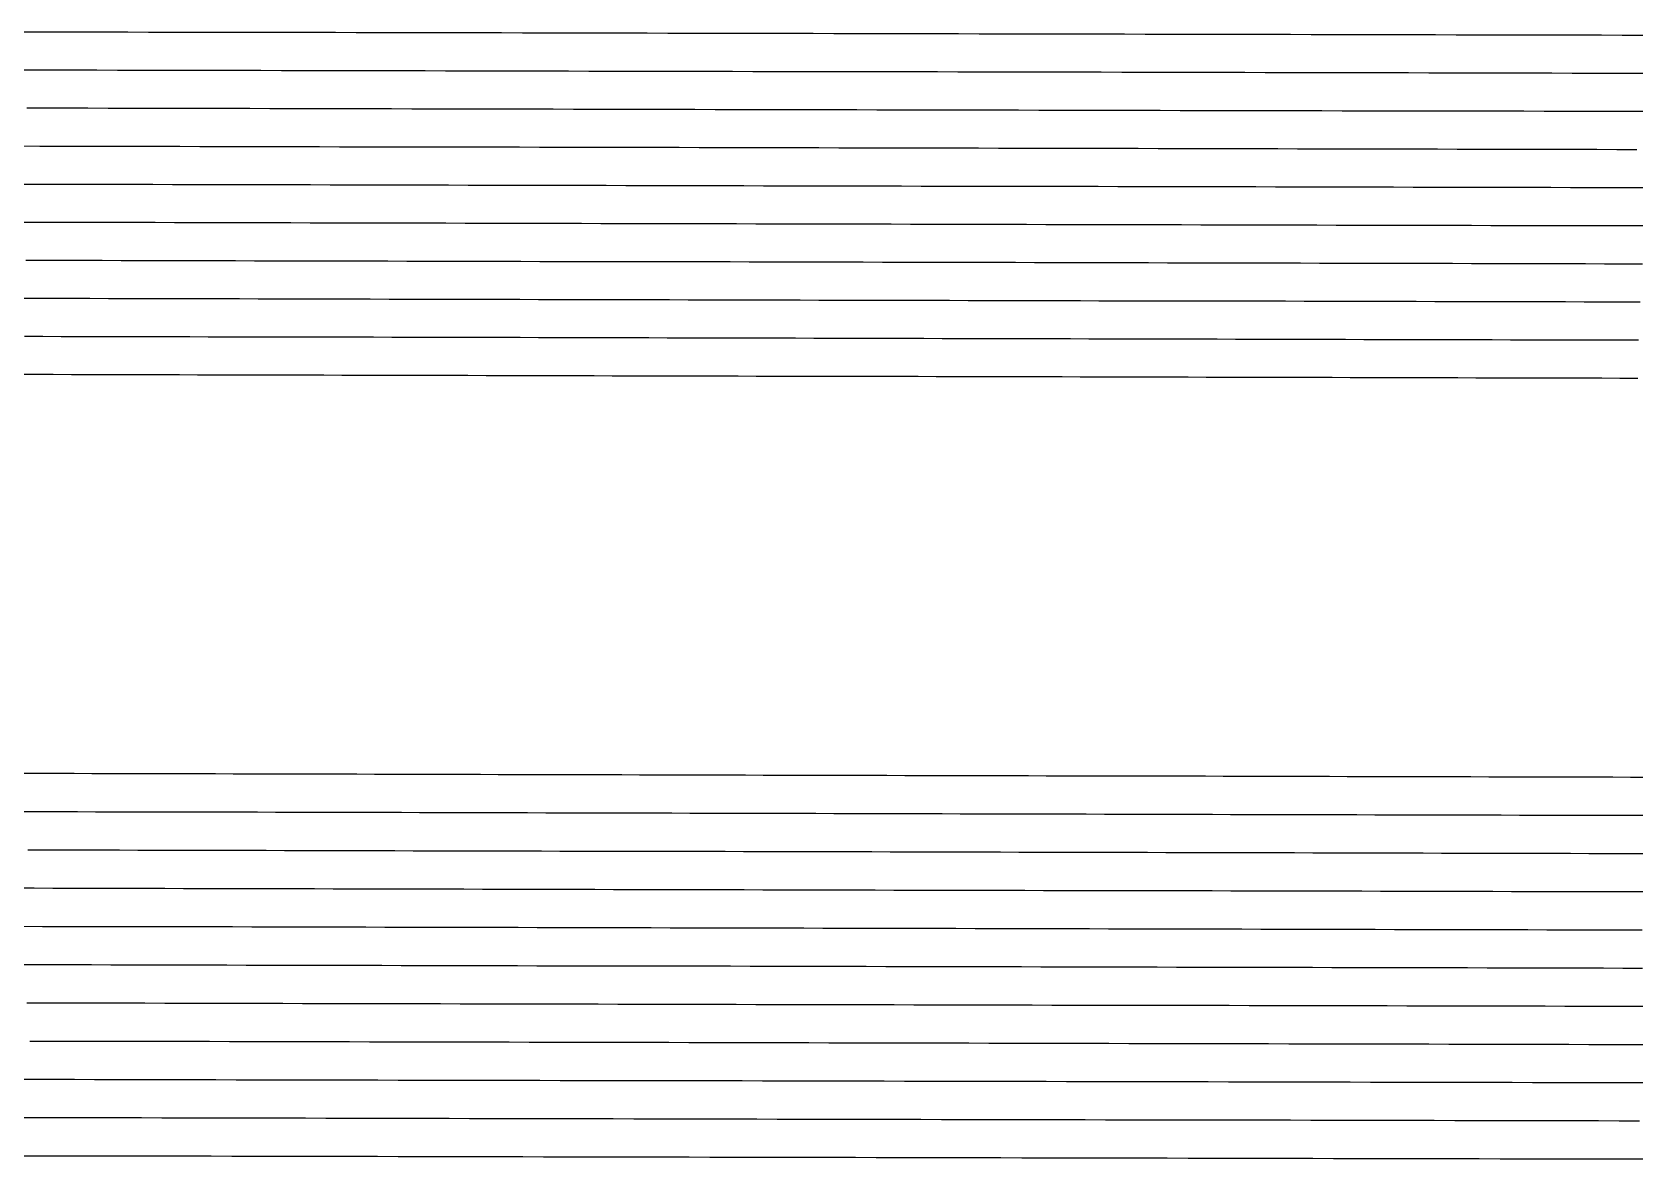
# Model space of a CAD drawing. Header units: millimetres. Extents: x -39.2 to 50.5, y -5.4 to 5.2.
# Drawn here: x -24.29 to -9.37, y -5.3 to 5.19 of the extents above; entities that cross this region are included whole.
import ezdxf

# ---------------------------------------------------------------- set-up
doc = ezdxf.new("R2010")
doc.units = ezdxf.units.MM
doc.layers.add('COPPER_L2_BOTTOM', color=7, linetype='CONTINUOUS')

msp = doc.modelspace()

# ---------------------------------------------------------------- linework, layer by layer
at = {"layer": 'COPPER_L2_BOTTOM'}
for points in [[(-9.296, 5.158), (-9.489, 5.158), (-9.682, 5.159), (-9.875, 5.159), (-10.068, 5.159), (-10.261, 5.16), (-10.454, 5.16), (-10.647, 5.161), (-10.84, 5.161), (-11.033, 5.161), (-11.226, 5.162), (-11.419, 5.162), (-11.612, 5.163), (-11.805, 5.163), (-11.998, 5.163), (-12.191, 5.164), (-12.384, 5.164), (-12.577, 5.165), (-12.77, 5.165), (-12.963, 5.165), (-13.156, 5.166), (-13.349, 5.166), (-13.542, 5.167), (-13.735, 5.167), (-13.928, 5.167), (-14.121, 5.168), (-14.315, 5.168), (-14.508, 5.168), (-14.701, 5.169), (-14.894, 5.169), (-15.087, 5.17), (-15.28, 5.17), (-15.473, 5.17), (-15.666, 5.171), (-15.86, 5.171), (-16.053, 5.172), (-16.246, 5.172), (-16.439, 5.172), (-16.632, 5.173), (-16.825, 5.173), (-17.018, 5.174), (-17.212, 5.174), (-17.405, 5.174), (-17.598, 5.175), (-17.791, 5.175), (-17.984, 5.176), (-18.178, 5.176), (-18.371, 5.176), (-18.564, 5.177), (-18.757, 5.177), (-18.951, 5.178), (-19.144, 5.178), (-19.337, 5.178), (-19.53, 5.179), (-19.724, 5.179), (-19.917, 5.18), (-20.11, 5.18), (-20.303, 5.18), (-20.497, 5.181), (-20.69, 5.181), (-20.883, 5.181), (-21.076, 5.182), (-21.27, 5.182), (-21.463, 5.183), (-21.656, 5.183), (-21.85, 5.183), (-22.043, 5.184), (-22.236, 5.184), (-22.43, 5.185), (-22.623, 5.185), (-22.816, 5.185), (-23.01, 5.186), (-23.203, 5.186), (-23.396, 5.187), (-23.59, 5.187), (-23.783, 5.187), (-23.976, 5.188), (-24.17, 5.188), (-24.363, 5.189)], [(-9.192, 4.803), (-9.382, 4.803), (-9.573, 4.804), (-9.763, 4.804), (-9.954, 4.804), (-10.144, 4.805), (-10.335, 4.805), (-10.525, 4.806), (-10.716, 4.806), (-10.906, 4.806), (-11.097, 4.807), (-11.287, 4.807), (-11.478, 4.808), (-11.668, 4.808), (-11.859, 4.808), (-12.05, 4.809), (-12.24, 4.809), (-12.431, 4.81), (-12.621, 4.81), (-12.812, 4.81), (-13.002, 4.811), (-13.193, 4.811), (-13.384, 4.812), (-13.574, 4.812), (-13.765, 4.812), (-13.956, 4.813), (-14.146, 4.813), (-14.337, 4.814), (-14.527, 4.814), (-14.718, 4.814), (-14.909, 4.815), (-15.099, 4.815), (-15.29, 4.815), (-15.481, 4.816), (-15.671, 4.816), (-15.862, 4.817), (-16.053, 4.817), (-16.243, 4.817), (-16.434, 4.818), (-16.625, 4.818), (-16.815, 4.819), (-17.006, 4.819), (-17.197, 4.819), (-17.388, 4.82), (-17.578, 4.82), (-17.769, 4.821), (-17.96, 4.821), (-18.15, 4.821), (-18.341, 4.822), (-18.532, 4.822), (-18.723, 4.823), (-18.913, 4.823), (-19.104, 4.823), (-19.295, 4.824), (-19.486, 4.824), (-19.677, 4.825), (-19.867, 4.825), (-20.058, 4.825), (-20.249, 4.826), (-20.44, 4.826), (-20.63, 4.827), (-20.821, 4.827), (-21.012, 4.827), (-21.203, 4.828), (-21.394, 4.828), (-21.585, 4.829), (-21.775, 4.829), (-21.966, 4.829), (-22.157, 4.83), (-22.348, 4.83), (-22.539, 4.83), (-22.73, 4.831), (-22.921, 4.831), (-23.111, 4.832), (-23.302, 4.832), (-23.493, 4.832), (-23.684, 4.833), (-23.875, 4.833), (-24.066, 4.834), (-24.257, 4.834), (-24.448, 4.834)], [(-9.275, 4.448), (-9.463, 4.449), (-9.651, 4.449), (-9.839, 4.449), (-10.027, 4.45), (-10.215, 4.45), (-10.404, 4.451), (-10.592, 4.451), (-10.78, 4.451), (-10.968, 4.452), (-11.156, 4.452), (-11.344, 4.453), (-11.532, 4.453), (-11.72, 4.453), (-11.908, 4.454), (-12.096, 4.454), (-12.284, 4.455), (-12.472, 4.455), (-12.66, 4.455), (-12.849, 4.456), (-13.037, 4.456), (-13.225, 4.457), (-13.413, 4.457), (-13.601, 4.457), (-13.789, 4.458), (-13.977, 4.458), (-14.165, 4.459), (-14.354, 4.459), (-14.542, 4.459), (-14.73, 4.46), (-14.918, 4.46), (-15.106, 4.461), (-15.294, 4.461), (-15.483, 4.461), (-15.671, 4.462), (-15.859, 4.462), (-16.047, 4.462), (-16.235, 4.463), (-16.424, 4.463), (-16.612, 4.464), (-16.8, 4.464), (-16.988, 4.464), (-17.177, 4.465), (-17.365, 4.465), (-17.553, 4.466), (-17.741, 4.466), (-17.93, 4.466), (-18.118, 4.467), (-18.306, 4.467), (-18.494, 4.468), (-18.683, 4.468), (-18.871, 4.468), (-19.059, 4.469), (-19.248, 4.469), (-19.436, 4.47), (-19.624, 4.47), (-19.812, 4.47), (-20.001, 4.471), (-20.189, 4.471), (-20.377, 4.472), (-20.566, 4.472), (-20.754, 4.472), (-20.942, 4.473), (-21.131, 4.473), (-21.319, 4.474), (-21.508, 4.474), (-21.696, 4.474), (-21.884, 4.475), (-22.073, 4.475), (-22.261, 4.476), (-22.449, 4.476), (-22.638, 4.476), (-22.826, 4.477), (-23.015, 4.477), (-23.203, 4.477), (-23.391, 4.478), (-23.58, 4.478), (-23.768, 4.479), (-23.957, 4.479), (-24.145, 4.479), (-24.334, 4.48)], [(-9.354, 4.094), (-9.539, 4.094), (-9.725, 4.095), (-9.91, 4.095), (-10.096, 4.095), (-10.281, 4.096), (-10.467, 4.096), (-10.653, 4.096), (-10.838, 4.097), (-11.024, 4.097), (-11.209, 4.098), (-11.395, 4.098), (-11.58, 4.098), (-11.766, 4.099), (-11.952, 4.099), (-12.137, 4.1), (-12.323, 4.1), (-12.509, 4.1), (-12.694, 4.101), (-12.88, 4.101), (-13.065, 4.102), (-13.251, 4.102), (-13.437, 4.102), (-13.622, 4.103), (-13.808, 4.103), (-13.994, 4.104), (-14.179, 4.104), (-14.365, 4.104), (-14.551, 4.105), (-14.736, 4.105), (-14.922, 4.106), (-15.108, 4.106), (-15.294, 4.106), (-15.479, 4.107), (-15.665, 4.107), (-15.851, 4.108), (-16.036, 4.108), (-16.222, 4.108), (-16.408, 4.109), (-16.594, 4.109), (-16.779, 4.109), (-16.965, 4.11), (-17.151, 4.11), (-17.337, 4.111), (-17.523, 4.111), (-17.708, 4.111), (-17.894, 4.112), (-18.08, 4.112), (-18.266, 4.113), (-18.451, 4.113), (-18.637, 4.113), (-18.823, 4.114), (-19.009, 4.114), (-19.195, 4.115), (-19.381, 4.115), (-19.566, 4.115), (-19.752, 4.116), (-19.938, 4.116), (-20.124, 4.117), (-20.31, 4.117), (-20.496, 4.117), (-20.682, 4.118), (-20.867, 4.118), (-21.053, 4.119), (-21.239, 4.119), (-21.425, 4.119), (-21.611, 4.12), (-21.797, 4.12), (-21.983, 4.121), (-22.169, 4.121), (-22.355, 4.121), (-22.541, 4.122), (-22.726, 4.122), (-22.912, 4.123), (-23.098, 4.123), (-23.284, 4.123), (-23.47, 4.124), (-23.656, 4.124), (-23.842, 4.124), (-24.028, 4.125), (-24.214, 4.125), (-24.4, 4.126)], [(-9.238, 3.739), (-9.421, 3.739), (-9.604, 3.74), (-9.787, 3.74), (-9.97, 3.74), (-10.153, 3.741), (-10.336, 3.741), (-10.519, 3.742), (-10.702, 3.742), (-10.885, 3.742), (-11.068, 3.743), (-11.251, 3.743), (-11.434, 3.743), (-11.617, 3.744), (-11.8, 3.744), (-11.983, 3.745), (-12.166, 3.745), (-12.349, 3.745), (-12.532, 3.746), (-12.715, 3.746), (-12.899, 3.747), (-13.082, 3.747), (-13.265, 3.747), (-13.448, 3.748), (-13.631, 3.748), (-13.814, 3.749), (-13.997, 3.749), (-14.181, 3.749), (-14.364, 3.75), (-14.547, 3.75), (-14.73, 3.751), (-14.913, 3.751), (-15.096, 3.751), (-15.28, 3.752), (-15.463, 3.752), (-15.646, 3.753), (-15.829, 3.753), (-16.013, 3.753), (-16.196, 3.754), (-16.379, 3.754), (-16.562, 3.755), (-16.746, 3.755), (-16.929, 3.755), (-17.112, 3.756), (-17.295, 3.756), (-17.479, 3.756), (-17.662, 3.757), (-17.845, 3.757), (-18.029, 3.758), (-18.212, 3.758), (-18.395, 3.758), (-18.579, 3.759), (-18.762, 3.759), (-18.945, 3.76), (-19.129, 3.76), (-19.312, 3.76), (-19.495, 3.761), (-19.679, 3.761), (-19.862, 3.762), (-20.046, 3.762), (-20.229, 3.762), (-20.412, 3.763), (-20.596, 3.763), (-20.779, 3.764), (-20.963, 3.764), (-21.146, 3.764), (-21.329, 3.765), (-21.513, 3.765), (-21.696, 3.766), (-21.88, 3.766), (-22.063, 3.766), (-22.247, 3.767), (-22.43, 3.767), (-22.614, 3.768), (-22.797, 3.768), (-22.981, 3.768), (-23.164, 3.769), (-23.348, 3.769), (-23.531, 3.77), (-23.715, 3.77), (-23.898, 3.77), (-24.082, 3.771), (-24.265, 3.771), (-24.449, 3.771)], [(-9.273, 3.384), (-9.452, 3.385), (-9.632, 3.385), (-9.812, 3.385), (-9.992, 3.386), (-10.172, 3.386), (-10.352, 3.387), (-10.532, 3.387), (-10.711, 3.387), (-10.891, 3.388), (-11.071, 3.388), (-11.251, 3.389), (-11.431, 3.389), (-11.611, 3.389), (-11.791, 3.39), (-11.971, 3.39), (-12.151, 3.39), (-12.331, 3.391), (-12.511, 3.391), (-12.691, 3.392), (-12.871, 3.392), (-13.051, 3.392), (-13.231, 3.393), (-13.411, 3.393), (-13.591, 3.394), (-13.771, 3.394), (-13.951, 3.394), (-14.131, 3.395), (-14.311, 3.395), (-14.491, 3.396), (-14.671, 3.396), (-14.851, 3.396), (-15.031, 3.397), (-15.211, 3.397), (-15.391, 3.398), (-15.571, 3.398), (-15.751, 3.398), (-15.931, 3.399), (-16.111, 3.399), (-16.291, 3.4), (-16.471, 3.4), (-16.652, 3.4), (-16.832, 3.401), (-17.012, 3.401), (-17.192, 3.402), (-17.372, 3.402), (-17.552, 3.402), (-17.732, 3.403), (-17.913, 3.403), (-18.093, 3.404), (-18.273, 3.404), (-18.453, 3.404), (-18.633, 3.405), (-18.813, 3.405), (-18.994, 3.405), (-19.174, 3.406), (-19.354, 3.406), (-19.534, 3.407), (-19.715, 3.407), (-19.895, 3.407), (-20.075, 3.408), (-20.255, 3.408), (-20.436, 3.409), (-20.616, 3.409), (-20.796, 3.409), (-20.976, 3.41), (-21.157, 3.41), (-21.337, 3.411), (-21.517, 3.411), (-21.698, 3.411), (-21.878, 3.412), (-22.058, 3.412), (-22.239, 3.413), (-22.419, 3.413), (-22.599, 3.413), (-22.78, 3.414), (-22.96, 3.414), (-23.14, 3.415), (-23.321, 3.415), (-23.501, 3.415), (-23.681, 3.416), (-23.862, 3.416), (-24.042, 3.417), (-24.223, 3.417), (-24.403, 3.417)], [(-11.952, 3.036), (-12.129, 3.036), (-12.305, 3.036), (-12.482, 3.037), (-12.659, 3.037), (-12.836, 3.037), (-13.013, 3.038), (-13.189, 3.038), (-13.366, 3.039), (-13.543, 3.039), (-13.72, 3.039), (-13.897, 3.04), (-14.074, 3.04), (-14.251, 3.041), (-14.427, 3.041), (-14.604, 3.041), (-14.781, 3.042), (-14.958, 3.042), (-15.135, 3.043), (-15.312, 3.043), (-15.489, 3.043), (-15.666, 3.044), (-15.843, 3.044), (-16.02, 3.045), (-16.197, 3.045), (-16.374, 3.045), (-16.551, 3.046), (-16.728, 3.046), (-16.905, 3.047), (-17.082, 3.047), (-17.259, 3.047), (-17.436, 3.048), (-17.613, 3.048), (-17.79, 3.049), (-17.967, 3.049), (-18.144, 3.049), (-18.321, 3.05), (-18.498, 3.05), (-18.675, 3.051), (-18.852, 3.051), (-19.029, 3.051), (-19.206, 3.052), (-19.383, 3.052), (-19.56, 3.052), (-19.737, 3.053), (-19.914, 3.053), (-20.091, 3.054), (-20.269, 3.054), (-20.446, 3.054), (-20.623, 3.055), (-20.8, 3.055), (-20.977, 3.056), (-21.154, 3.056), (-21.331, 3.056), (-21.509, 3.057), (-21.686, 3.057), (-21.863, 3.058), (-22.04, 3.058), (-22.217, 3.058), (-22.394, 3.059), (-22.572, 3.059), (-22.749, 3.06), (-22.926, 3.06), (-23.103, 3.06), (-23.281, 3.061), (-23.458, 3.061), (-23.635, 3.062), (-23.812, 3.062), (-23.99, 3.062), (-24.167, 3.063), (-24.344, 3.063)], [(-9.301, 3.03), (-9.477, 3.03), (-9.654, 3.03), (-9.831, 3.031), (-10.007, 3.031), (-10.184, 3.032), (-10.361, 3.032), (-10.538, 3.032), (-10.714, 3.033), (-10.891, 3.033), (-11.068, 3.034), (-11.245, 3.034), (-11.421, 3.034), (-11.598, 3.035), (-11.775, 3.035), (-11.952, 3.036)], [(-15.921, 2.69), (-16.095, 2.69), (-16.269, 2.691), (-16.443, 2.691), (-16.617, 2.692), (-16.791, 2.692), (-16.964, 2.692), (-17.138, 2.693), (-17.312, 2.693), (-17.486, 2.694), (-17.66, 2.694), (-17.834, 2.694), (-18.008, 2.695), (-18.182, 2.695), (-18.355, 2.696), (-18.529, 2.696), (-18.703, 2.696), (-18.877, 2.697), (-19.051, 2.697), (-19.225, 2.698), (-19.399, 2.698), (-19.573, 2.698), (-19.747, 2.699), (-19.921, 2.699), (-20.095, 2.699), (-20.269, 2.7), (-20.443, 2.7), (-20.617, 2.701), (-20.791, 2.701), (-20.965, 2.701), (-21.139, 2.702), (-21.313, 2.702), (-21.487, 2.703), (-21.661, 2.703), (-21.835, 2.703), (-22.009, 2.704), (-22.183, 2.704), (-22.357, 2.705), (-22.531, 2.705), (-22.705, 2.705), (-22.879, 2.706), (-23.053, 2.706), (-23.227, 2.707), (-23.401, 2.707), (-23.576, 2.707), (-23.75, 2.708), (-23.924, 2.708), (-24.098, 2.709), (-24.272, 2.709), (-24.446, 2.709)], [(-9.322, 2.675), (-9.496, 2.675), (-9.669, 2.676), (-9.843, 2.676), (-10.016, 2.677), (-10.19, 2.677), (-10.363, 2.677), (-10.537, 2.678), (-10.711, 2.678), (-10.884, 2.679), (-11.058, 2.679), (-11.231, 2.679), (-11.405, 2.68), (-11.579, 2.68), (-11.752, 2.681), (-11.926, 2.681), (-12.1, 2.681), (-12.273, 2.682), (-12.447, 2.682), (-12.621, 2.683), (-12.794, 2.683), (-12.968, 2.683), (-13.142, 2.684), (-13.315, 2.684), (-13.489, 2.684), (-13.663, 2.685), (-13.836, 2.685), (-14.01, 2.686), (-14.184, 2.686), (-14.358, 2.686), (-14.531, 2.687), (-14.705, 2.687), (-14.879, 2.688), (-15.053, 2.688), (-15.226, 2.688), (-15.4, 2.689), (-15.574, 2.689), (-15.748, 2.69), (-15.921, 2.69)], [(-19.743, 2.345), (-19.914, 2.345), (-20.085, 2.345), (-20.256, 2.346), (-20.427, 2.346), (-20.597, 2.346), (-20.768, 2.347), (-20.939, 2.347), (-21.11, 2.348), (-21.281, 2.348), (-21.452, 2.348), (-21.623, 2.349), (-21.794, 2.349), (-21.965, 2.35), (-22.135, 2.35), (-22.306, 2.35), (-22.477, 2.351), (-22.648, 2.351), (-22.819, 2.352), (-22.99, 2.352), (-23.161, 2.352), (-23.332, 2.353), (-23.503, 2.353), (-23.674, 2.354), (-23.845, 2.354), (-24.016, 2.354), (-24.187, 2.355), (-24.358, 2.355)], [(-9.337, 2.32), (-9.507, 2.321), (-9.677, 2.321), (-9.848, 2.322), (-10.018, 2.322), (-10.189, 2.322), (-10.359, 2.323), (-10.529, 2.323), (-10.7, 2.324), (-10.87, 2.324), (-11.041, 2.324), (-11.211, 2.325), (-11.382, 2.325), (-11.552, 2.326), (-11.723, 2.326), (-11.893, 2.326), (-12.064, 2.327), (-12.234, 2.327), (-12.405, 2.328), (-12.575, 2.328), (-12.746, 2.328), (-12.916, 2.329), (-13.087, 2.329), (-13.257, 2.33), (-13.428, 2.33), (-13.598, 2.33), (-13.769, 2.331), (-13.94, 2.331), (-14.11, 2.331), (-14.281, 2.332), (-14.451, 2.332), (-14.622, 2.333), (-14.793, 2.333), (-14.963, 2.333), (-15.134, 2.334), (-15.304, 2.334), (-15.475, 2.335), (-15.646, 2.335), (-15.816, 2.335), (-15.987, 2.336), (-16.158, 2.336), (-16.328, 2.337), (-16.499, 2.337), (-16.67, 2.337), (-16.84, 2.338), (-17.011, 2.338), (-17.182, 2.339), (-17.353, 2.339), (-17.523, 2.339), (-17.694, 2.34), (-17.865, 2.34), (-18.036, 2.341), (-18.206, 2.341), (-18.377, 2.341), (-18.548, 2.342), (-18.719, 2.342), (-18.889, 2.343), (-19.06, 2.343), (-19.231, 2.343), (-19.402, 2.344), (-19.573, 2.344), (-19.743, 2.345)], [(-23.417, 1.999), (-23.585, 1.999), (-23.753, 2), (-23.921, 2), (-24.089, 2.001), (-24.257, 2.001), (-24.424, 2.001)], [(-9.344, 1.966), (-9.512, 1.966), (-9.679, 1.967), (-9.846, 1.967), (-10.013, 1.967), (-10.181, 1.968), (-10.348, 1.968), (-10.515, 1.969), (-10.682, 1.969), (-10.85, 1.969), (-11.017, 1.97), (-11.184, 1.97), (-11.352, 1.971), (-11.519, 1.971), (-11.686, 1.971), (-11.854, 1.972), (-12.021, 1.972), (-12.188, 1.973), (-12.356, 1.973), (-12.523, 1.973), (-12.691, 1.974), (-12.858, 1.974), (-13.025, 1.975), (-13.193, 1.975), (-13.36, 1.975), (-13.528, 1.976), (-13.695, 1.976), (-13.862, 1.977), (-14.03, 1.977), (-14.197, 1.977), (-14.365, 1.978), (-14.532, 1.978), (-14.7, 1.979), (-14.867, 1.979), (-15.035, 1.979), (-15.202, 1.98), (-15.37, 1.98), (-15.537, 1.98), (-15.705, 1.981), (-15.872, 1.981), (-16.04, 1.982), (-16.207, 1.982), (-16.375, 1.982), (-16.542, 1.983), (-16.71, 1.983), (-16.877, 1.984), (-17.045, 1.984), (-17.212, 1.984), (-17.38, 1.985), (-17.548, 1.985), (-17.715, 1.986), (-17.883, 1.986), (-18.05, 1.986), (-18.218, 1.987), (-18.386, 1.987), (-18.553, 1.988), (-18.721, 1.988), (-18.888, 1.988), (-19.056, 1.989), (-19.224, 1.989), (-19.391, 1.99), (-19.559, 1.99), (-19.727, 1.99), (-19.894, 1.991), (-20.062, 1.991), (-20.23, 1.992), (-20.397, 1.992), (-20.565, 1.992), (-20.733, 1.993), (-20.901, 1.993), (-21.068, 1.993), (-21.236, 1.994), (-21.404, 1.994), (-21.572, 1.995), (-21.739, 1.995), (-21.907, 1.995), (-22.075, 1.996), (-22.243, 1.996), (-22.41, 1.997), (-22.578, 1.997), (-22.746, 1.997), (-22.914, 1.998), (-23.082, 1.998), (-23.249, 1.999), (-23.417, 1.999)], [(-24.387, -1.708), (-24.222, -1.708), (-24.058, -1.709), (-23.894, -1.709), (-23.73, -1.71), (-23.565, -1.71), (-23.401, -1.71), (-23.237, -1.711), (-23.073, -1.711), (-22.908, -1.711), (-22.744, -1.712), (-22.58, -1.712), (-22.415, -1.713), (-22.251, -1.713), (-22.087, -1.713), (-21.922, -1.714), (-21.758, -1.714), (-21.594, -1.715), (-21.429, -1.715), (-21.265, -1.715), (-21.101, -1.716), (-20.936, -1.716), (-20.772, -1.717), (-20.607, -1.717), (-20.443, -1.717), (-20.279, -1.718), (-20.114, -1.718), (-19.95, -1.719), (-19.785, -1.719), (-19.621, -1.719), (-19.456, -1.72), (-19.292, -1.72), (-19.128, -1.721), (-18.963, -1.721), (-18.799, -1.721), (-18.634, -1.722), (-18.47, -1.722), (-18.305, -1.723), (-18.141, -1.723), (-17.976, -1.723), (-17.812, -1.724), (-17.647, -1.724), (-17.483, -1.725), (-17.318, -1.725), (-17.154, -1.725), (-16.989, -1.726), (-16.824, -1.726), (-16.66, -1.726), (-16.495, -1.727), (-16.331, -1.727), (-16.166, -1.728), (-16.002, -1.728), (-15.837, -1.728), (-15.672, -1.729), (-15.508, -1.729), (-15.343, -1.73), (-15.179, -1.73), (-15.014, -1.73), (-14.849, -1.731), (-14.685, -1.731), (-14.52, -1.732), (-14.355, -1.732), (-14.191, -1.732), (-14.026, -1.733), (-13.861, -1.733), (-13.697, -1.734), (-13.532, -1.734), (-13.367, -1.734), (-13.203, -1.735), (-13.038, -1.735), (-12.873, -1.736), (-12.708, -1.736), (-12.544, -1.736), (-12.379, -1.737), (-12.214, -1.737), (-12.049, -1.738), (-11.885, -1.738), (-11.72, -1.738), (-11.555, -1.739), (-11.39, -1.739), (-11.226, -1.739), (-11.061, -1.74)], [(-11.061, -1.74), (-10.896, -1.74), (-10.731, -1.741), (-10.566, -1.741), (-10.401, -1.741), (-10.237, -1.742), (-10.072, -1.742), (-9.907, -1.743), (-9.742, -1.743), (-9.577, -1.743), (-9.412, -1.744), (-9.248, -1.744)], [(-24.365, -2.064), (-24.198, -2.064), (-24.03, -2.065), (-23.863, -2.065), (-23.695, -2.066), (-23.528, -2.066), (-23.36, -2.066), (-23.193, -2.067), (-23.026, -2.067), (-22.858, -2.068), (-22.691, -2.068), (-22.523, -2.068), (-22.356, -2.069), (-22.188, -2.069), (-22.021, -2.07), (-21.853, -2.07), (-21.686, -2.07), (-21.518, -2.071), (-21.351, -2.071), (-21.183, -2.072), (-21.015, -2.072), (-20.848, -2.072), (-20.68, -2.073), (-20.513, -2.073), (-20.345, -2.074), (-20.178, -2.074), (-20.01, -2.074), (-19.842, -2.075), (-19.675, -2.075), (-19.507, -2.076), (-19.34, -2.076), (-19.172, -2.076), (-19.004, -2.077), (-18.837, -2.077), (-18.669, -2.077), (-18.501, -2.078), (-18.334, -2.078), (-18.166, -2.079), (-17.998, -2.079), (-17.831, -2.079), (-17.663, -2.08), (-17.495, -2.08), (-17.328, -2.081), (-17.16, -2.081), (-16.992, -2.081), (-16.825, -2.082), (-16.657, -2.082), (-16.489, -2.083), (-16.321, -2.083), (-16.154, -2.083), (-15.986, -2.084), (-15.818, -2.084), (-15.65, -2.085), (-15.483, -2.085), (-15.315, -2.085)], [(-15.315, -2.085), (-15.147, -2.086), (-14.979, -2.086), (-14.811, -2.087), (-14.644, -2.087), (-14.476, -2.087), (-14.308, -2.088), (-14.14, -2.088), (-13.972, -2.089), (-13.804, -2.089), (-13.637, -2.089), (-13.469, -2.09), (-13.301, -2.09), (-13.133, -2.091), (-12.965, -2.091), (-12.797, -2.091), (-12.629, -2.092), (-12.461, -2.092), (-12.293, -2.092), (-12.126, -2.093), (-11.958, -2.093), (-11.79, -2.094), (-11.622, -2.094), (-11.454, -2.094), (-11.286, -2.095), (-11.118, -2.095), (-10.95, -2.096), (-10.782, -2.096), (-10.614, -2.096), (-10.446, -2.097), (-10.278, -2.097), (-10.11, -2.098), (-9.942, -2.098), (-9.774, -2.098), (-9.606, -2.099), (-9.438, -2.099), (-9.27, -2.1)], [(-24.325, -2.42), (-24.154, -2.421), (-23.984, -2.421), (-23.813, -2.421), (-23.643, -2.422), (-23.472, -2.422), (-23.301, -2.423), (-23.131, -2.423), (-22.96, -2.423), (-22.789, -2.424), (-22.619, -2.424), (-22.448, -2.425), (-22.278, -2.425), (-22.107, -2.425), (-21.936, -2.426), (-21.765, -2.426), (-21.595, -2.427), (-21.424, -2.427), (-21.253, -2.427), (-21.083, -2.428), (-20.912, -2.428), (-20.741, -2.429), (-20.57, -2.429), (-20.4, -2.429), (-20.229, -2.43), (-20.058, -2.43), (-19.887, -2.43), (-19.717, -2.431)], [(-19.717, -2.431), (-19.546, -2.431), (-19.375, -2.432), (-19.204, -2.432), (-19.034, -2.432), (-18.863, -2.433), (-18.692, -2.433), (-18.521, -2.434), (-18.35, -2.434), (-18.179, -2.434), (-18.009, -2.435), (-17.838, -2.435), (-17.667, -2.436), (-17.496, -2.436), (-17.325, -2.436), (-17.154, -2.437), (-16.983, -2.437), (-16.813, -2.438), (-16.642, -2.438), (-16.471, -2.438), (-16.3, -2.439), (-16.129, -2.439), (-15.958, -2.44), (-15.787, -2.44), (-15.616, -2.44), (-15.445, -2.441), (-15.274, -2.441), (-15.103, -2.442), (-14.932, -2.442), (-14.761, -2.442), (-14.59, -2.443), (-14.419, -2.443), (-14.248, -2.444), (-14.077, -2.444), (-13.906, -2.444), (-13.735, -2.445), (-13.564, -2.445), (-13.393, -2.445), (-13.222, -2.446), (-13.051, -2.446), (-12.88, -2.447), (-12.709, -2.447), (-12.538, -2.447), (-12.367, -2.448), (-12.196, -2.448), (-12.025, -2.449), (-11.854, -2.449), (-11.683, -2.449), (-11.511, -2.45), (-11.34, -2.45), (-11.169, -2.451), (-10.998, -2.451), (-10.827, -2.451), (-10.656, -2.452), (-10.485, -2.452), (-10.314, -2.453), (-10.142, -2.453), (-9.971, -2.453), (-9.8, -2.454), (-9.629, -2.454), (-9.458, -2.455), (-9.286, -2.455)], [(-24.44, -2.776), (-24.267, -2.776)], [(-24.267, -2.776), (-24.093, -2.777), (-23.919, -2.777), (-23.745, -2.778), (-23.571, -2.778), (-23.398, -2.778), (-23.224, -2.779), (-23.05, -2.779), (-22.876, -2.78), (-22.702, -2.78), (-22.529, -2.78), (-22.355, -2.781), (-22.181, -2.781), (-22.007, -2.782), (-21.833, -2.782), (-21.659, -2.782), (-21.485, -2.783), (-21.312, -2.783), (-21.138, -2.783), (-20.964, -2.784), (-20.79, -2.784), (-20.616, -2.785), (-20.442, -2.785), (-20.268, -2.785), (-20.094, -2.786), (-19.92, -2.786), (-19.746, -2.787), (-19.572, -2.787), (-19.398, -2.787), (-19.225, -2.788), (-19.051, -2.788), (-18.877, -2.789), (-18.703, -2.789), (-18.529, -2.789), (-18.355, -2.79), (-18.181, -2.79), (-18.007, -2.791), (-17.833, -2.791), (-17.659, -2.791), (-17.485, -2.792), (-17.31, -2.792), (-17.136, -2.793), (-16.962, -2.793), (-16.788, -2.793), (-16.614, -2.794), (-16.44, -2.794), (-16.266, -2.795), (-16.092, -2.795), (-15.918, -2.795), (-15.744, -2.796), (-15.57, -2.796), (-15.396, -2.797), (-15.221, -2.797), (-15.047, -2.797), (-14.873, -2.798), (-14.699, -2.798), (-14.525, -2.798), (-14.351, -2.799), (-14.177, -2.799), (-14.002, -2.8), (-13.828, -2.8), (-13.654, -2.8), (-13.48, -2.801), (-13.306, -2.801), (-13.131, -2.802), (-12.957, -2.802), (-12.783, -2.802), (-12.609, -2.803), (-12.435, -2.803), (-12.26, -2.804), (-12.086, -2.804), (-11.912, -2.804), (-11.738, -2.805), (-11.563, -2.805), (-11.389, -2.806), (-11.215, -2.806), (-11.04, -2.806), (-10.866, -2.807), (-10.692, -2.807), (-10.518, -2.808), (-10.343, -2.808), (-10.169, -2.808), (-9.995, -2.809), (-9.82, -2.809), (-9.646, -2.81), (-9.472, -2.81), (-9.297, -2.81)], [(-24.366, -3.132), (-24.19, -3.133), (-24.013, -3.133), (-23.836, -3.133), (-23.659, -3.134), (-23.482, -3.134), (-23.305, -3.135), (-23.128, -3.135), (-22.951, -3.135), (-22.774, -3.136), (-22.597, -3.136), (-22.42, -3.136), (-22.243, -3.137), (-22.066, -3.137), (-21.889, -3.138), (-21.712, -3.138), (-21.535, -3.138), (-21.358, -3.139), (-21.181, -3.139), (-21.004, -3.14), (-20.826, -3.14), (-20.649, -3.14), (-20.472, -3.141), (-20.295, -3.141), (-20.118, -3.142), (-19.941, -3.142), (-19.764, -3.142), (-19.587, -3.143), (-19.41, -3.143), (-19.233, -3.144), (-19.055, -3.144), (-18.878, -3.144), (-18.701, -3.145), (-18.524, -3.145), (-18.347, -3.146), (-18.17, -3.146), (-17.992, -3.146), (-17.815, -3.147), (-17.638, -3.147), (-17.461, -3.148), (-17.284, -3.148), (-17.106, -3.148), (-16.929, -3.149), (-16.752, -3.149), (-16.575, -3.15), (-16.398, -3.15), (-16.22, -3.15), (-16.043, -3.151), (-15.866, -3.151), (-15.689, -3.151), (-15.511, -3.152), (-15.334, -3.152), (-15.157, -3.153), (-14.979, -3.153), (-14.802, -3.153), (-14.625, -3.154), (-14.447, -3.154), (-14.27, -3.155), (-14.093, -3.155), (-13.915, -3.155), (-13.738, -3.156), (-13.561, -3.156), (-13.383, -3.157), (-13.206, -3.157), (-13.029, -3.157), (-12.851, -3.158), (-12.674, -3.158), (-12.496, -3.159), (-12.319, -3.159), (-12.142, -3.159), (-11.964, -3.16), (-11.787, -3.16), (-11.609, -3.161), (-11.432, -3.161), (-11.254, -3.161), (-11.077, -3.162), (-10.9, -3.162), (-10.722, -3.163), (-10.545, -3.163), (-10.367, -3.163), (-10.19, -3.164), (-10.012, -3.164), (-9.835, -3.164), (-9.657, -3.165), (-9.48, -3.165), (-9.302, -3.166)], [(-24.454, -3.488), (-24.274, -3.488), (-24.094, -3.489), (-23.914, -3.489), (-23.734, -3.489), (-23.554, -3.49), (-23.374, -3.49), (-23.193, -3.491), (-23.013, -3.491), (-22.833, -3.491), (-22.653, -3.492), (-22.473, -3.492), (-22.293, -3.493), (-22.112, -3.493), (-21.932, -3.493), (-21.752, -3.494), (-21.572, -3.494), (-21.392, -3.495), (-21.211, -3.495), (-21.031, -3.495), (-20.851, -3.496), (-20.671, -3.496), (-20.49, -3.497), (-20.31, -3.497), (-20.13, -3.497), (-19.95, -3.498), (-19.769, -3.498), (-19.589, -3.499), (-19.409, -3.499), (-19.228, -3.499), (-19.048, -3.5), (-18.868, -3.5), (-18.688, -3.501), (-18.507, -3.501), (-18.327, -3.501), (-18.147, -3.502), (-17.966, -3.502), (-17.786, -3.502), (-17.605, -3.503), (-17.425, -3.503), (-17.245, -3.504), (-17.064, -3.504), (-16.884, -3.504), (-16.704, -3.505), (-16.523, -3.505), (-16.343, -3.506), (-16.162, -3.506), (-15.982, -3.506), (-15.801, -3.507), (-15.621, -3.507), (-15.441, -3.508), (-15.26, -3.508), (-15.08, -3.508), (-14.899, -3.509), (-14.719, -3.509), (-14.538, -3.51), (-14.358, -3.51), (-14.177, -3.51), (-13.997, -3.511), (-13.816, -3.511), (-13.636, -3.512), (-13.455, -3.512), (-13.275, -3.512), (-13.094, -3.513), (-12.914, -3.513), (-12.733, -3.514), (-12.553, -3.514), (-12.372, -3.514), (-12.191, -3.515), (-12.011, -3.515), (-11.83, -3.516), (-11.65, -3.516), (-11.469, -3.516), (-11.288, -3.517), (-11.108, -3.517), (-10.927, -3.517), (-10.747, -3.518), (-10.566, -3.518), (-10.385, -3.519), (-10.205, -3.519), (-10.024, -3.519), (-9.843, -3.52), (-9.663, -3.52), (-9.482, -3.521), (-9.301, -3.521)], [(-24.335, -3.844), (-24.152, -3.844), (-23.969, -3.845), (-23.786, -3.845), (-23.602, -3.846), (-23.419, -3.846), (-23.236, -3.846), (-23.052, -3.847), (-22.869, -3.847), (-22.686, -3.848), (-22.502, -3.848), (-22.319, -3.848), (-22.136, -3.849), (-21.952, -3.849), (-21.769, -3.85), (-21.586, -3.85), (-21.402, -3.85), (-21.219, -3.851), (-21.035, -3.851), (-20.852, -3.852), (-20.669, -3.852), (-20.485, -3.852), (-20.302, -3.853), (-20.118, -3.853), (-19.935, -3.854), (-19.752, -3.854), (-19.568, -3.854), (-19.385, -3.855), (-19.201, -3.855), (-19.018, -3.855), (-18.834, -3.856), (-18.651, -3.856), (-18.467, -3.857), (-18.284, -3.857), (-18.1, -3.857), (-17.917, -3.858), (-17.734, -3.858), (-17.55, -3.859), (-17.367, -3.859), (-17.183, -3.859), (-17, -3.86), (-16.816, -3.86), (-16.632, -3.861), (-16.449, -3.861), (-16.265, -3.861), (-16.082, -3.862), (-15.898, -3.862), (-15.715, -3.863), (-15.531, -3.863), (-15.348, -3.863), (-15.164, -3.864), (-14.981, -3.864), (-14.797, -3.865), (-14.613, -3.865), (-14.43, -3.865), (-14.246, -3.866), (-14.063, -3.866), (-13.879, -3.867), (-13.695, -3.867), (-13.512, -3.867), (-13.328, -3.868), (-13.145, -3.868), (-12.961, -3.869), (-12.777, -3.869), (-12.594, -3.869), (-12.41, -3.87), (-12.226, -3.87), (-12.043, -3.87), (-11.859, -3.871), (-11.675, -3.871), (-11.492, -3.872), (-11.308, -3.872), (-11.124, -3.872), (-10.941, -3.873), (-10.757, -3.873), (-10.573, -3.874), (-10.39, -3.874), (-10.206, -3.874), (-10.022, -3.875), (-9.838, -3.875), (-9.655, -3.876), (-9.471, -3.876), (-9.287, -3.876)], [(-24.307, -4.2), (-24.122, -4.2), (-23.936, -4.201), (-23.75, -4.201), (-23.564, -4.201), (-23.378, -4.202), (-23.193, -4.202), (-23.007, -4.203), (-22.821, -4.203), (-22.635, -4.203), (-22.449, -4.204), (-22.264, -4.204), (-22.078, -4.205), (-21.892, -4.205), (-21.706, -4.205), (-21.52, -4.206), (-21.334, -4.206), (-21.148, -4.207), (-20.963, -4.207), (-20.777, -4.207), (-20.591, -4.208), (-20.405, -4.208), (-20.219, -4.208), (-20.033, -4.209), (-19.847, -4.209), (-19.661, -4.21), (-19.475, -4.21), (-19.289, -4.21), (-19.103, -4.211), (-18.918, -4.211), (-18.732, -4.212), (-18.546, -4.212), (-18.36, -4.212), (-18.174, -4.213), (-17.988, -4.213), (-17.802, -4.214), (-17.616, -4.214), (-17.43, -4.214), (-17.244, -4.215), (-17.058, -4.215), (-16.872, -4.216), (-16.686, -4.216), (-16.5, -4.216), (-16.314, -4.217), (-16.128, -4.217), (-15.942, -4.218), (-15.756, -4.218), (-15.57, -4.218), (-15.384, -4.219), (-15.198, -4.219), (-15.012, -4.22), (-14.826, -4.22), (-14.64, -4.22), (-14.453, -4.221), (-14.267, -4.221), (-14.081, -4.222), (-13.895, -4.222), (-13.709, -4.222), (-13.523, -4.223), (-13.337, -4.223), (-13.151, -4.223), (-12.965, -4.224), (-12.779, -4.224), (-12.592, -4.225), (-12.406, -4.225), (-12.22, -4.225), (-12.034, -4.226), (-11.848, -4.226), (-11.662, -4.227), (-11.476, -4.227), (-11.289, -4.227), (-11.103, -4.228), (-10.917, -4.228), (-10.731, -4.229), (-10.545, -4.229), (-10.359, -4.229), (-10.172, -4.23), (-9.986, -4.23), (-9.8, -4.231), (-9.614, -4.231), (-9.428, -4.231), (-9.241, -4.232)], [(-24.458, -4.555), (-24.27, -4.556), (-24.082, -4.556), (-23.893, -4.556), (-23.705, -4.557), (-23.517, -4.557), (-23.328, -4.558), (-23.14, -4.558), (-22.952, -4.558), (-22.763, -4.559), (-22.575, -4.559), (-22.387, -4.56), (-22.199, -4.56), (-22.01, -4.56), (-21.822, -4.561), (-21.634, -4.561), (-21.445, -4.561), (-21.257, -4.562), (-21.068, -4.562), (-20.88, -4.563), (-20.692, -4.563), (-20.503, -4.563), (-20.315, -4.564), (-20.127, -4.564), (-19.938, -4.565), (-19.75, -4.565), (-19.561, -4.565), (-19.373, -4.566), (-19.185, -4.566), (-18.996, -4.567), (-18.808, -4.567), (-18.619, -4.567), (-18.431, -4.568), (-18.242, -4.568), (-18.054, -4.569), (-17.866, -4.569), (-17.677, -4.569), (-17.489, -4.57), (-17.3, -4.57), (-17.112, -4.571), (-16.923, -4.571), (-16.735, -4.571), (-16.546, -4.572), (-16.358, -4.572), (-16.169, -4.573), (-15.981, -4.573), (-15.792, -4.573), (-15.604, -4.574), (-15.415, -4.574), (-15.227, -4.575), (-15.038, -4.575), (-14.85, -4.575), (-14.661, -4.576), (-14.472, -4.576), (-14.284, -4.576), (-14.095, -4.577), (-13.907, -4.577), (-13.718, -4.578), (-13.53, -4.578), (-13.341, -4.578), (-13.152, -4.579), (-12.964, -4.579), (-12.775, -4.58), (-12.587, -4.58), (-12.398, -4.58), (-12.209, -4.581), (-12.021, -4.581), (-11.832, -4.582), (-11.644, -4.582), (-11.455, -4.582), (-11.266, -4.583), (-11.078, -4.583), (-10.889, -4.584), (-10.7, -4.584), (-10.512, -4.584), (-10.323, -4.585), (-10.134, -4.585), (-9.946, -4.586), (-9.757, -4.586), (-9.568, -4.586), (-9.38, -4.587), (-9.191, -4.587)], [(-24.413, -4.911), (-24.223, -4.911), (-24.032, -4.912), (-23.841, -4.912), (-23.65, -4.913), (-23.46, -4.913), (-23.269, -4.913), (-23.078, -4.914), (-22.887, -4.914), (-22.696, -4.914), (-22.506, -4.915), (-22.315, -4.915), (-22.124, -4.916), (-21.933, -4.916), (-21.742, -4.916), (-21.552, -4.917), (-21.361, -4.917), (-21.17, -4.918), (-20.979, -4.918), (-20.788, -4.918), (-20.597, -4.919), (-20.406, -4.919), (-20.216, -4.92), (-20.025, -4.92), (-19.834, -4.92), (-19.643, -4.921), (-19.452, -4.921), (-19.261, -4.922), (-19.07, -4.922), (-18.879, -4.922), (-18.688, -4.923), (-18.498, -4.923), (-18.307, -4.924), (-18.116, -4.924), (-17.925, -4.924), (-17.734, -4.925), (-17.543, -4.925), (-17.352, -4.926), (-17.161, -4.926), (-16.97, -4.926), (-16.779, -4.927), (-16.588, -4.927), (-16.397, -4.927), (-16.206, -4.928), (-16.015, -4.928), (-15.824, -4.929), (-15.633, -4.929), (-15.442, -4.929), (-15.251, -4.93), (-15.06, -4.93), (-14.869, -4.931), (-14.678, -4.931), (-14.487, -4.931), (-14.296, -4.932), (-14.105, -4.932), (-13.914, -4.933), (-13.723, -4.933), (-13.532, -4.933), (-13.341, -4.934), (-13.15, -4.934), (-12.958, -4.935), (-12.767, -4.935), (-12.576, -4.935), (-12.385, -4.936)], [(-12.385, -4.936), (-12.194, -4.936), (-12.003, -4.937), (-11.812, -4.937), (-11.621, -4.937), (-11.43, -4.938), (-11.239, -4.938), (-11.047, -4.939), (-10.856, -4.939), (-10.665, -4.939), (-10.474, -4.94), (-10.283, -4.94), (-10.092, -4.941), (-9.901, -4.941), (-9.709, -4.941), (-9.518, -4.942), (-9.327, -4.942)], [(-24.359, -5.267), (-24.166, -5.267), (-23.973, -5.267), (-23.779, -5.268), (-23.586, -5.268), (-23.393, -5.269), (-23.2, -5.269), (-23.006, -5.269), (-22.813, -5.27), (-22.62, -5.27), (-22.427, -5.271), (-22.233, -5.271), (-22.04, -5.271), (-21.847, -5.272), (-21.653, -5.272), (-21.46, -5.273), (-21.267, -5.273), (-21.073, -5.273), (-20.88, -5.274), (-20.687, -5.274), (-20.493, -5.275), (-20.3, -5.275), (-20.107, -5.275), (-19.913, -5.276), (-19.72, -5.276), (-19.527, -5.277), (-19.333, -5.277), (-19.14, -5.277), (-18.946, -5.278), (-18.753, -5.278), (-18.56, -5.279), (-18.366, -5.279), (-18.173, -5.279), (-17.979, -5.28), (-17.786, -5.28), (-17.592, -5.28), (-17.399, -5.281), (-17.206, -5.281)], [(-17.206, -5.281), (-17.012, -5.282), (-16.819, -5.282), (-16.625, -5.282), (-16.432, -5.283), (-16.238, -5.283), (-16.045, -5.284), (-15.851, -5.284), (-15.658, -5.284), (-15.464, -5.285), (-15.271, -5.285), (-15.077, -5.286), (-14.884, -5.286), (-14.69, -5.286), (-14.497, -5.287), (-14.303, -5.287), (-14.11, -5.288), (-13.916, -5.288), (-13.723, -5.288), (-13.529, -5.289), (-13.336, -5.289), (-13.142, -5.29), (-12.949, -5.29), (-12.755, -5.29), (-12.561, -5.291), (-12.368, -5.291), (-12.174, -5.292), (-11.981, -5.292), (-11.787, -5.292), (-11.593, -5.293), (-11.4, -5.293), (-11.206, -5.294), (-11.013, -5.294), (-10.819, -5.294), (-10.625, -5.295), (-10.432, -5.295), (-10.238, -5.295), (-10.044, -5.296), (-9.851, -5.296), (-9.657, -5.297), (-9.464, -5.297), (-9.27, -5.297)]]:
    msp.add_lwpolyline(points, dxfattribs=at)

doc.saveas('drawing.dxf')
